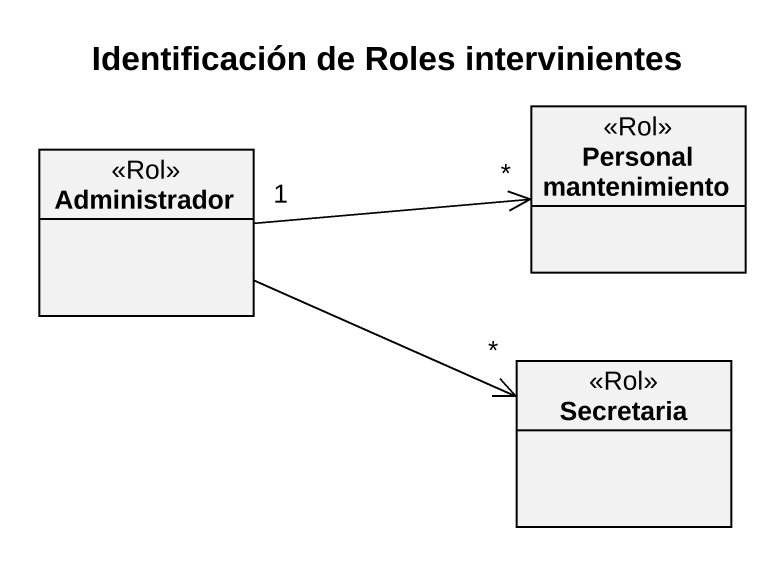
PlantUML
@startuml
title Identificación de Roles intervinientes
hide circle
hide empty members
class "Personal mantenimiento" as Personal_mantenimiento <<Rol>>
class Administrador <<Rol>>
class Secretaria <<Rol>>
Administrador "1" -right-> "*" Personal_mantenimiento
Administrador -right-> "*" Secretaria
@enduml
